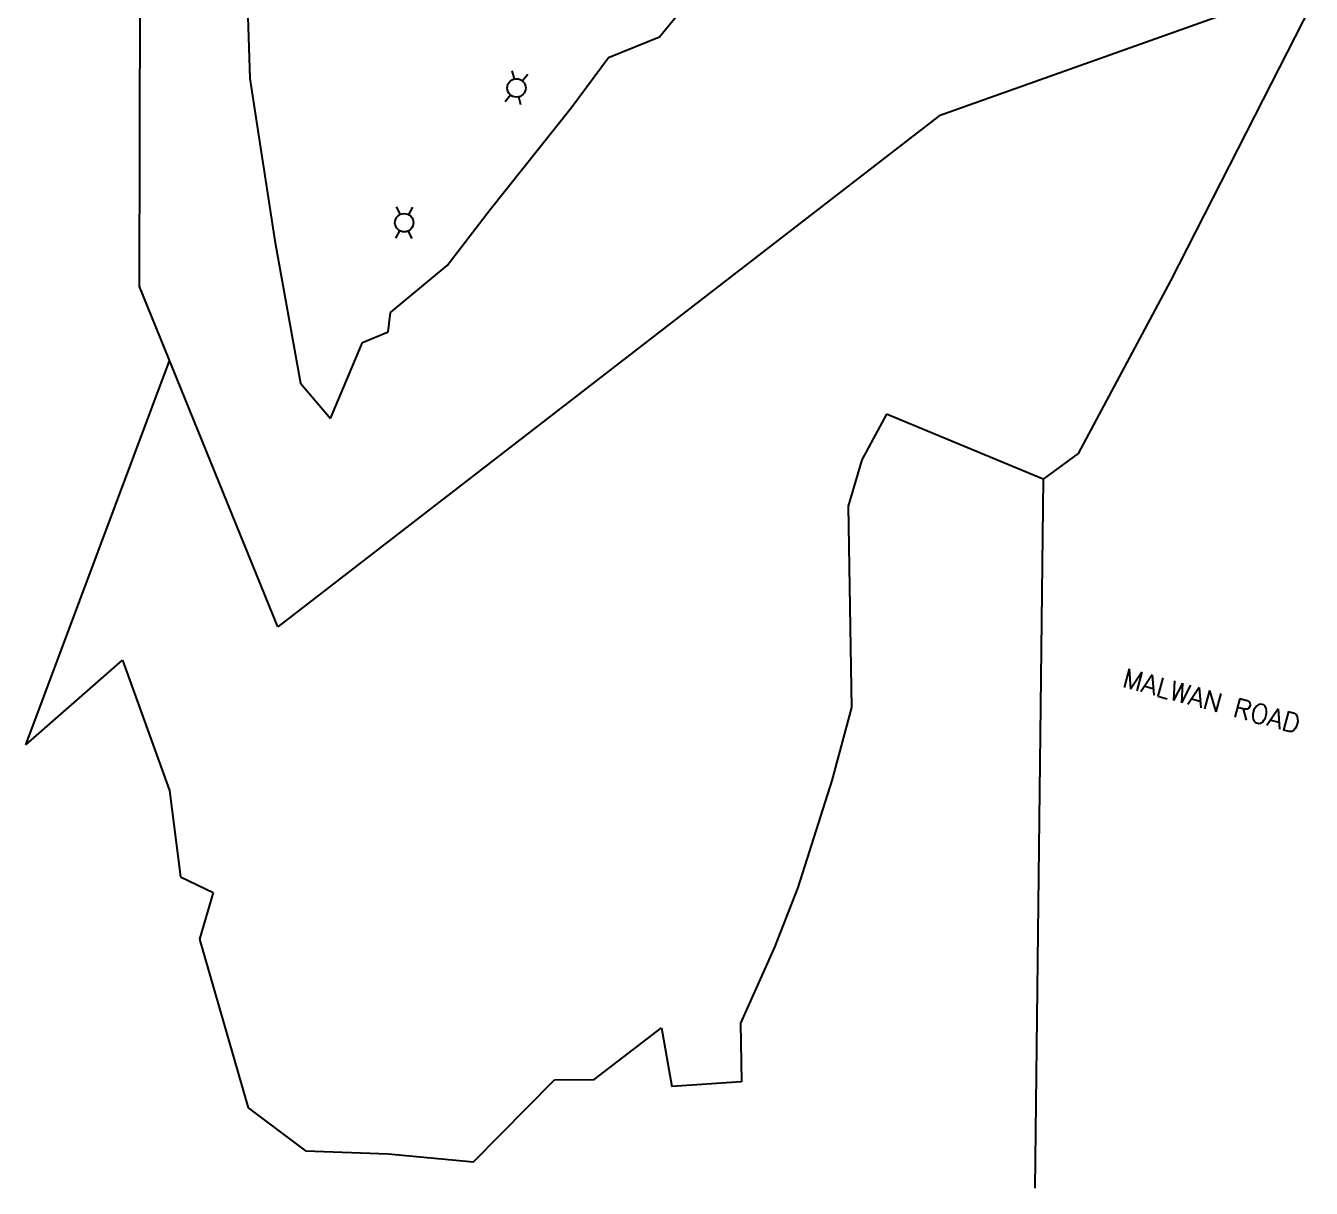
# Model space of a CAD drawing. Header units: metres. Extents: x 335591 to 338156, y 1777143 to 1780586.
# Drawn here: x 335702 to 336418, y 1777143 to 1777791 of the extents above; entities that cross this region are included whole.
import ezdxf

# ---------------------------------------------------------------- set-up
doc = ezdxf.new("R2010")
doc.units = ezdxf.units.M
doc.linetypes.add('DASHDOT', pattern=[25.4, 12.7, -6.35, 0, -6.35])
for name, color, linetype in [('OFF', 1, 'Continuous'), ('POLY_WATER', 4, 'Continuous'), ('SYM_WELL', 1, 'Continuous'), ('TEXT_MAPOUT', 7, 'Continuous'), ('V_BOUND_STREAM_LINE', 7, 'DASHDOT')]:
    doc.layers.add(name, color=color, linetype=linetype)
doc.styles.get("Standard").update_dxf_attribs({"font": 'simplex.shx'})

msp = doc.modelspace()

# ---------------------------------------------------------------- linework, layer by layer
for points in [[(335973, 1777765.42), (335974.19, 1777760.88)], [(335981.82, 1777763.42), (335978.79, 1777759.83)], [(335908.61, 1777689.64), (335910.71, 1777685.44)], [(335917.65, 1777689.51), (335915.43, 1777685.37)]]:
    msp.add_lwpolyline(points)
for centre in [(335975.49, 1777755.91), (335913, 1777680.85)]:
    msp.add_circle(centre, 5.13)
at = {"layer": 'OFF'}
for p, q in [((335702.3, 1777390.13), (335782.37, 1777604)), ((336100.71, 1777202.53), (336061.91, 1777199.88))]:
    msp.add_line(p, q, dxfattribs=at)
at = {"layer": 'POLY_WATER'}
for p, q in [((335819.94, 1777970.67), (335827.08, 1777761.18)), ((336055.13, 1777784.34), (336069.37, 1777801.75)), ((336417.97, 1777801.95), (336395.65, 1777758.3)), ((336026.69, 1777772.82), (336055.13, 1777784.34)), ((336006, 1777744.84), (336026.69, 1777772.82)), ((336026.69, 1777772.82), (336026.69, 1777772.82)), ((335827.08, 1777761.18), (335841.07, 1777670.77)), ((336395.65, 1777758.3), (336339.62, 1777648.53)), ((335960.91, 1777688.28), (336006, 1777744.84)), ((335936.97, 1777657.01), (335960.91, 1777688.28)), ((335841.07, 1777670.77), (335855.32, 1777591.45)), ((335905.34, 1777630.9), (335936.97, 1777657.01)), ((336339.62, 1777648.53), (336288.27, 1777552.44)), ((335904.08, 1777620.09), (335905.34, 1777630.9)), ((335889.81, 1777614.13), (335904.08, 1777620.09)), ((335872.01, 1777571.9), (335889.81, 1777614.13)), ((335855.32, 1777591.45), (335872.01, 1777571.9)), ((336181.49, 1777574.18), (336167.72, 1777548.88)), ((336268.71, 1777537.98), (336181.49, 1777574.18)), ((336167.72, 1777548.88), (336160.21, 1777523.07)), ((336288.27, 1777552.44), (336268.71, 1777537.98)), ((336160.21, 1777523.07), (336161.93, 1777410.9)), ((335702.3, 1777390.13), (335756.13, 1777437.32)), ((335756.13, 1777437.32), (335782.37, 1777364.81)), ((336161.93, 1777410.9), (336151.03, 1777370.34)), ((336151.03, 1777370.34), (336132.09, 1777310.65)), ((335782.37, 1777364.81), (335788.5, 1777316.74)), ((335788.5, 1777316.74), (335806.73, 1777308.03)), ((336132.09, 1777310.65), (336119.14, 1777277.6)), ((335806.73, 1777308.03), (335798.96, 1777281.96)), ((335798.96, 1777281.96), (335826.2, 1777188.05)), ((336119.14, 1777277.6), (336100.19, 1777235.15)), ((336018.78, 1777203.86), (336056.23, 1777232.61)), ((336056.23, 1777232.61), (336061.91, 1777199.88)), ((336100.19, 1777235.15), (336100.71, 1777202.53)), ((335951.6, 1777158.04), (335996.65, 1777203.72)), ((335996.65, 1777203.72), (336018.78, 1777203.86)), ((335826.2, 1777188.05), (335857.98, 1777164.11)), ((335857.98, 1777164.11), (335904, 1777162.39)), ((335904, 1777162.39), (335951.6, 1777158.04))]:
    msp.add_line(p, q, dxfattribs=at)
at = {"layer": 'SYM_WELL'}
for p, q in [((335969.15, 1777748.4), (335972.18, 1777751.99)), ((335977.97, 1777746.41), (335976.79, 1777750.95)), ((335908.35, 1777672.2), (335910.57, 1777676.33)), ((335917.39, 1777672.06), (335915.29, 1777676.26))]:
    msp.add_line(p, q, dxfattribs=at)
at = {"layer": 'V_BOUND_STREAM_LINE', "ltscale": 50}
for p, q in [((335765.59, 1777645.26), (335766.6, 1777980.47)), ((336415.47, 1777813.2), (336210.78, 1777740.36)), ((336210.78, 1777740.36), (335842.62, 1777455.84)), ((335842.62, 1777455.84), (335765.59, 1777645.26)), ((336268.71, 1777537.98), (336264.08, 1777143.26))]:
    msp.add_line(p, q, dxfattribs=at)

# ---------------------------------------------------------------- texts
at = {"layer": 'TEXT_MAPOUT'}
msp.add_text('MALWAN ROAD', height=10.7083, rotation=344.95872, dxfattribs=at).set_placement((336312.07, 1777422.64))

doc.saveas('drawing.dxf')
